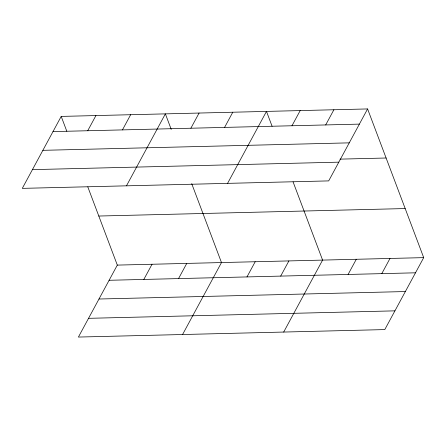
<?xml version="1.0" encoding="UTF-8"?>
<svg xmlns="http://www.w3.org/2000/svg" width="446" height="446" viewBox="0 0 446 446"><rect width="100%" height="100%" fill="white"/><g stroke="black" fill="none" stroke-linecap="round" stroke-linejoin="round"><path stroke-width="0.67" d="M61.208 116.412L22.3 188.368L328.685 180.898L367.593 108.936L61.208 116.412L66.811 131.258M87.723 130.745L95.929 115.564M122.449 129.898L130.656 114.717M126.469 185.826L165.377 113.869L171.225 129.362M190.871 128.231L199.083 113.05M87.795 186.868L117.315 265.102L78.407 337.065L384.792 329.588L423.7 257.632L367.593 108.936M224.578 127.405L232.784 112.225M143.829 279.436L152.036 264.255M227.577 183.362L266.485 111.405L272.088 126.251M178.556 278.588L186.762 263.408M291.979 125.761L300.186 110.58M182.576 334.522L221.484 262.566L191.719 183.68M325.68 124.941L333.892 109.761M246.978 276.921L255.19 261.741M280.685 276.102L288.891 260.921M283.684 332.058L322.592 260.096L293.072 181.862M348.086 274.457L356.293 259.277M381.787 273.632L389.999 258.451M53.002 131.592L359.387 124.116M42.866 150.33L349.257 142.854M340.025 159.133L386.108 158.007M32.43 169.631L338.815 162.16M98.8 216.037L405.185 208.561M117.315 265.102L423.7 257.632M109.108 280.283L415.494 272.813M98.973 299.021L405.358 291.55M88.537 318.327L394.922 310.851"/></g></svg>
